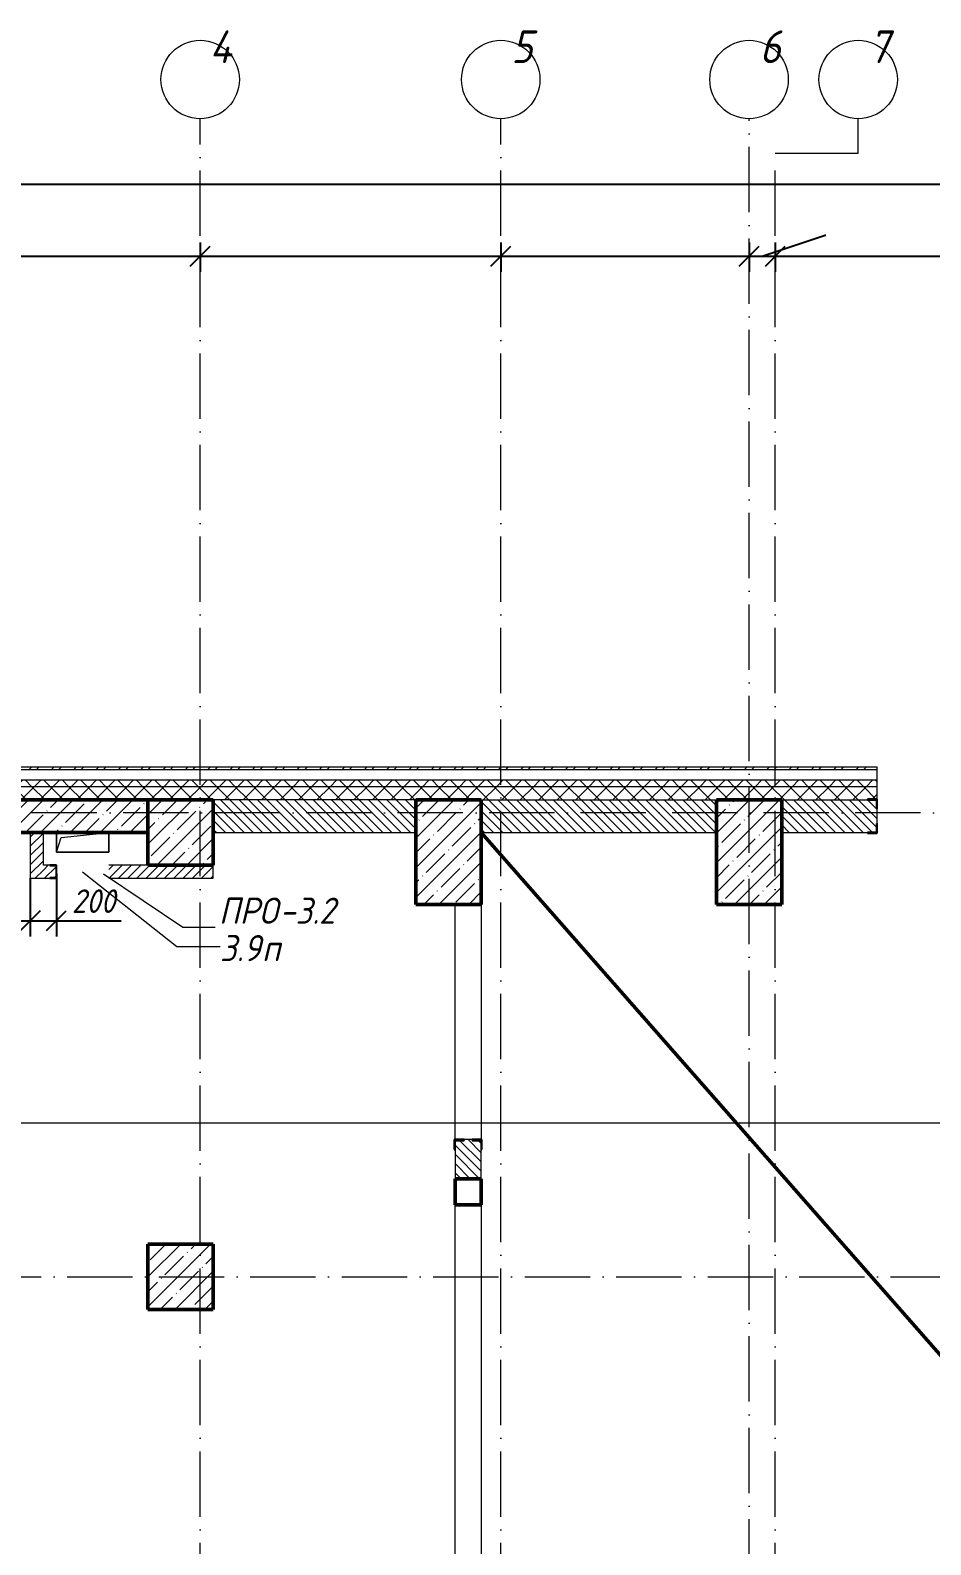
# Model space of a CAD drawing. Header units: millimetres. Extents: x -401725 to 250493, y 305116 to 802890.
# Drawn here: x 148835 to 155725, y 403523 to 415112 of the extents above; entities that cross this region are included whole.
import ezdxf

# ---------------------------------------------------------------- set-up
doc = ezdxf.new("R2010")
doc.units = ezdxf.units.MM
doc.linetypes.add('50_200_ШТРИХ_1Т_ш5_п1_п1_', pattern=[700, 500, -100, 0, -100])
for name, color, linetype, lineweight in [('A-____-____-DIMS', 7, 'Continuous', 9), ('A-DETL-____-OTLN-1', 7, 'Continuous', 50), ('A-FLOR-____-OTLN', 7, 'Continuous', 9), ('A-GENM-____-IDEN', 7, 'Continuous', 9), ('A-GENM-____-MCUT', 7, 'Continuous', 25), ('A-GENM-____-OTLN', 7, 'Continuous', 9), ('A-GENM-____-OTLN-1', 7, 'Continuous', 25), ('A-GLAZ-____-IDEN', 7, 'Continuous', 9), ('A-WALL-____-MCUT', 7, 'Continuous', 13), ('A-WALL-____-MCUT-1', 7, 'Continuous', 9), ('A-WALL-____-MCUT-2', 7, 'Continuous', 50), ('A-WALL-____-PATT-1', 7, 'Continuous', 9), ('A-WALL-FNSH-MCUT-1', 7, 'Continuous', 9), ('I-WALL-____-OTLN', 7, 'Continuous', 9), ('S-COLS-____-MCUT', 7, 'Continuous', 50), ('S-COLS-____-OTLN', 7, 'Continuous', 9), ('S-GRID-____-IDEN', 7, 'Continuous', 9), ('S-GRID-____-OTLN', 7, 'Continuous', 9), ('S-GRID-____-OTLN-1', 7, '50_200_ШТРИХ_1Т_ш5_п1_п1_', 9)]:
    doc.layers.add(name, color=color, linetype=linetype, lineweight=lineweight)
doc.layers.add('G-____-____-SYMB-1', color=9, linetype='Continuous', lineweight=9, true_color=0x808080)
doc.styles.add('ISOCPEUR_I', font='isocpeui.ttf', dxfattribs={"width": 0.9, "height": 2.5})
doc.styles.add('ISOCPEUR_I_10', font='isocpeui.ttf', dxfattribs={"width": 0.9, "height": 180})
doc.styles.add('ISOCPEUR_I_11', font='isocpeui.ttf', dxfattribs={"width": 0.9, "height": 200})
doc.styles.add('ISOCPEUR_I_9', font='isocpeui.ttf', dxfattribs={"width": 0.9, "height": 250})
doc.dimstyles.new('ISO-1_8_0_9К_СРЕДНИЙ_Кладочные_3', dxfattribs={"dimscale": 304.8, "dimtxt": 179.276612, "dimasz": 0.492126, "dimexe": 0.393701, "dimexo": 0, "dimgap": 0, "dimtad": 1, "dimdec": 3, "dimrnd": 0.001, "dimdsep": 46, "dimtxsty": 'ISOCPEUR_I_10', "dimblk1": 'OBLIQUE', "dimblk2": 'OBLIQUE', "dimsah": 1, "dimcen": 0.09, "dimdle": 0.393701, "dimazin": 0, "dimtfac": 1, "dimtdec": 4, "dimtix": 1, "dimtmove": 0, "dimatfit": 3, "dimfxl": 1, "dimtvp": 1, "dimtolj": 1, "dimtzin": 0, "dimarcsym": 2})
doc.dimstyles.new('ISO-2_5_0_9К_БОЛЬШОЙ_ОСИ', dxfattribs={"dimscale": 304.8, "dimtxt": 248.995294, "dimasz": 0.492126, "dimexe": 0.393701, "dimexo": 0, "dimgap": 0, "dimtad": 1, "dimdec": 0, "dimzin": 0, "dimdsep": 46, "dimtxsty": 'ISOCPEUR_I', "dimblk1": 'OBLIQUE', "dimblk2": 'OBLIQUE', "dimsah": 1, "dimcen": 0.09, "dimdle": 0.393701, "dimazin": 0, "dimtfac": 1, "dimtdec": 4, "dimtix": 1, "dimtmove": 0, "dimatfit": 3, "dimfxl": 1, "dimtvp": 1, "dimtolj": 1, "dimtzin": 0, "dimarcsym": 2})
doc.dimstyles.new('ISO-2_5_0_9К_БОЛЬШОЙ_ОСИ_1', dxfattribs={"dimscale": 304.8, "dimtxt": 248.995294, "dimasz": 0.492126, "dimexe": 0.393701, "dimexo": 0, "dimgap": 0, "dimtad": 1, "dimdec": 0, "dimzin": 0, "dimdsep": 46, "dimtxsty": 'ISOCPEUR_I', "dimblk1": 'OBLIQUE', "dimblk2": 'OBLIQUE', "dimsah": 1, "dimcen": 0.09, "dimdle": 0.393701, "dimazin": 0, "dimtfac": 1, "dimtdec": 4, "dimtix": 1, "dimtmove": 1, "dimatfit": 3, "dimfxl": 1, "dimtvp": 1, "dimtolj": 1, "dimtzin": 0, "dimarcsym": 2})
doc.dimstyles.new('ISO-2_5_0_9К_БОЛЬШОЙ_ОСИ_2', dxfattribs={"dimscale": 304.8, "dimtxt": 248.995294, "dimasz": 0.492126, "dimexe": 0.393701, "dimexo": 0, "dimgap": 0, "dimtad": 1, "dimdec": 0, "dimzin": 0, "dimdsep": 46, "dimtxsty": 'ISOCPEUR_I_9', "dimblk1": 'OBLIQUE', "dimblk2": 'OBLIQUE', "dimsah": 1, "dimcen": 0.09, "dimdle": 0.393701, "dimazin": 0, "dimtfac": 1, "dimtdec": 4, "dimtix": 1, "dimtmove": 2, "dimatfit": 3, "dimfxl": 1, "dimtvp": 1, "dimtolj": 1, "dimtzin": 0, "dimarcsym": 2})
pattern_1 = [(45, (144685.44, 323542.24), (-114.04925, 114.04925), []), (45, (144799.49, 323542.24), (-114.04925, 114.04925), [201.612, -40.322, 3.353, -36.97])]
pattern_2 = [(45, (144685.44, 323542.244), (-35.35534, 35.35534), [])]
pattern_3 = [(45, (144685.44, 323542.24), (-70.71068, 70.71068), []), (135, (144685.44, 323542.24), (-70.71068, -70.71068), [])]
pattern_4 = [(135, (144685.44, 323542.244), (-35.35534, -35.35534), [])]

# ---------------------------------------------------------------- blocks, each defined once
blk = doc.blocks.new('BSC_Колонна _Прямоугольная - 500х800-25984396-АР1_План отверстий 3 этажа в осях 1-64_Ю-ЯЯ')
at = {"layer": 'S-COLS-____-OTLN'}
h = blk.add_hatch(dxfattribs=at)
h.set_pattern_fill('FP_13', color=256, style=0, pattern_type=2)
h.set_pattern_definition([(45, (-9650, -85281.04), (-114.04925, 114.04925), []), (45, (-9535.95, -85281.04), (-114.04925, 114.04925), [201.613, -40.323, 3.353, -36.97])])
h.paths.add_polyline_path([(-250, -400), (250, -400), (250, 400), (-250, 400)], flags=0)
at = {"layer": 'S-COLS-____-MCUT'}
for p, q in [((250, 400), (-250, 400)), ((-250, 400), (-250, -400)), ((250, -400), (250, 400)), ((-250, -400), (250, -400))]:
    blk.add_line(p, q, dxfattribs=at)
blk = doc.blocks.new('BSC_Колонна _Прямоугольная - 500х500-V57-АР1_План отверстий 3 этажа в осях 1-64_Ю-ЯЯ')
at = {"layer": 'S-COLS-____-OTLN'}
h = blk.add_hatch(dxfattribs=at)
h.set_pattern_fill('FP_65', color=256, style=0, pattern_type=2)
h.set_pattern_definition([(45, (-5300, -82031.04), (-114.04925, 114.04925), []), (45, (-5185.95, -82031.04), (-114.04925, 114.04925), [201.613, -40.323, 3.353, -36.97])])
h.paths.add_polyline_path([(-250, -250), (250, -250), (250, 250), (-250, 250)], flags=0)
at = {"layer": 'S-COLS-____-MCUT'}
for p, q in [((250, 250), (-250, 250)), ((-250, 250), (-250, -250)), ((250, -250), (250, 250)), ((-250, -250), (250, -250))]:
    blk.add_line(p, q, dxfattribs=at)
blk = doc.blocks.new('BSC_Колонна _Прямоугольная - 500х800-V91-АР1_План отверстий 3 этажа в осях 1-64_Ю-ЯЯ')
at = {"layer": 'S-COLS-____-OTLN'}
h = blk.add_hatch(dxfattribs=at)
h.set_pattern_fill('FP_96', color=256, style=0, pattern_type=2)
h.set_pattern_definition([(45, (-7350, -85281.04), (-114.04925, 114.04925), []), (45, (-7235.95, -85281.04), (-114.04925, 114.04925), [201.613, -40.323, 3.353, -36.97])])
h.paths.add_polyline_path([(-250, -400), (250, -400), (250, 400), (-250, 400)], flags=0)
at = {"layer": 'S-COLS-____-MCUT'}
for p, q in [((250, 400), (-250, 400)), ((-250, 400), (-250, -400)), ((250, -400), (250, 400)), ((-250, -400), (250, -400))]:
    blk.add_line(p, q, dxfattribs=at)
blk = doc.blocks.new('Фахверк_СКБ_Уголок - 250_3380-27498580-АР1_План отверстий 3 этажа в осях 1-64_Ю-ЯЯ')
at = {"layer": 'A-GENM-____-MCUT'}
for p, q in [((200, 181), (125, 181)), ((125, 181), (125, 106)), ((131, 106), (131, 175)), ((131, 175), (200, 175)), ((200, 175), (200, 181)), ((125, 106), (131, 106)), ((131, -6), (125, -6)), ((125, -6), (125, -81)), ((125, -81), (200, -81)), ((131, -75), (131, -6)), ((200, -75), (131, -75)), ((200, -81), (200, -75))]:
    blk.add_line(p, q, dxfattribs=at)
blk = doc.blocks.new('154_Фахверк_СКБ_Швеллер - Тип_100_3960-28331862-АР1_План отверстий 3 этажа в осях 1-64_Ю-ЯЯ')
at = {"layer": 'A-GENM-____-MCUT'}
for p, q in [((175, 50), (125, 50)), ((125, 50), (125, -50)), ((128, 47), (175, 47)), ((128, -47), (128, 47)), ((175, 47), (175, 50)), ((125, -50), (175, -50)), ((175, -47), (128, -47)), ((175, -50), (175, -47))]:
    blk.add_line(p, q, dxfattribs=at)
blk = doc.blocks.new('AR_Отверстие прямоугольное _в плите_ - AR_Отверстие прямоугольное _в плите_-30459225-АР1_План отверстий 3 этажа в осях 1-64_Ю-ЯЯ')
at = {"layer": 'A-GENM-____-OTLN'}
for p, q in [((-200, 75), (-200, -75)), ((-200, -75), (-163, 37)), ((-163, 37), (200, 75)), ((200, -75), (200, 75)), ((-200, -75), (200, -75))]:
    blk.add_line(p, q, dxfattribs=at)
blk = doc.blocks.new('BSC_Колонна _Прямоугольная1 - 200х200 _металл_-35216022-АР1_План отверстий 3 этажа в осях 1-64_Ю-ЯЯ')
at = {"layer": 'S-COLS-____-MCUT'}
for p, q in [((100, 100), (-100, 100)), ((-100, 100), (-100, -100)), ((100, -100), (100, 100)), ((-100, -100), (100, -100))]:
    blk.add_line(p, q, dxfattribs=at)
blk = doc.blocks.new('Фахверк_СКБ_Уголок - 200_3960-28268576-АР1_План отверстий 3 этажа в осях 1-64_Ю-ЯЯ')
at = {"layer": 'A-GENM-____-MCUT'}
for p, q in [((200, 156), (125, 156)), ((125, 156), (125, 81)), ((131, 81), (131, 150)), ((131, 150), (200, 150)), ((200, 150), (200, 156)), ((125, 81), (131, 81)), ((131, 19), (125, 19)), ((125, 19), (125, -56)), ((131, -50), (131, 19)), ((125, -56), (200, -56)), ((200, -50), (131, -50)), ((200, -56), (200, -50))]:
    blk.add_line(p, q, dxfattribs=at)
blk = doc.blocks.new('Ось сетки - Круг_Ø6_00__ISO-2_5_0_9K_-25732049-АР1_План отверстий 3 этажа в осях 1-64_Ю-ЯЯ')
at = {"layer": 'S-GRID-____-IDEN'}
blk.add_circle((0, 0), 3, dxfattribs=at)
blk = doc.blocks.new('_Oblique')
at = {"color": 0, "linetype": 'ByBlock', "lineweight": -2}
blk.add_line((-0.5, -0.5), (0.5, 0.5), dxfattribs=at)
blk = doc.blocks.new('*D9767')
at = {"layer": 'A-____-____-DIMS', "color": 0, "lineweight": -2, "transparency": 16777216}
for p, q in [((142335, 413489), (142335, 413263)), ((150135, 413489), (150135, 413263)), ((142215, 413383), (150255, 413383))]:
    blk.add_line(p, q, dxfattribs=at)
at = {"layer": 'Defpoints', "color": 0, "transparency": 16777216}
for p in [(142335, 413489), (150135, 413489), (150135, 413383)]:
    blk.add_point(p, dxfattribs=at)
at = {"layer": 'A-____-____-DIMS', "color": 0, "lineweight": -2, "transparency": 16777216, "xscale": 150, "yscale": 150, "zscale": 150, "rotation": 180}
blk.add_blockref('_Oblique', (142335, 413383), dxfattribs=at)
at = {"layer": 'A-____-____-DIMS', "color": 0, "lineweight": -2, "transparency": 16777216, "xscale": 150, "yscale": 150, "zscale": 150}
blk.add_blockref('_Oblique', (150135, 413383), dxfattribs=at)
at = {"layer": 'A-____-____-DIMS', "color": 0, "transparency": 16777216, "insert": (146235, 413384), "char_height": 2.5, "width": 758.48, "attachment_point": 5, "style": 'ISOCPEUR_I'}
blk.add_mtext('\\A1;7800', dxfattribs=at)
blk = doc.blocks.new('*D9768')
at = {"layer": 'A-____-____-DIMS', "color": 0, "lineweight": -2, "transparency": 16777216}
for p, q in [((150135, 413489), (150135, 413263)), ((152435, 413489), (152435, 413263)), ((150015, 413383), (152555, 413383))]:
    blk.add_line(p, q, dxfattribs=at)
at = {"layer": 'Defpoints', "color": 0, "transparency": 16777216}
for p in [(150135, 413489), (152435, 413489), (152435, 413383)]:
    blk.add_point(p, dxfattribs=at)
at = {"layer": 'A-____-____-DIMS', "color": 0, "lineweight": -2, "transparency": 16777216, "xscale": 150, "yscale": 150, "zscale": 150, "rotation": 180}
blk.add_blockref('_Oblique', (150135, 413383), dxfattribs=at)
at = {"layer": 'A-____-____-DIMS', "color": 0, "lineweight": -2, "transparency": 16777216, "xscale": 150, "yscale": 150, "zscale": 150}
blk.add_blockref('_Oblique', (152435, 413383), dxfattribs=at)
at = {"layer": 'A-____-____-DIMS', "color": 0, "transparency": 16777216, "insert": (151285, 413384), "char_height": 2.5, "width": 758.48, "attachment_point": 5, "style": 'ISOCPEUR_I'}
blk.add_mtext('\\A1;2300', dxfattribs=at)
blk = doc.blocks.new('*D9769')
at = {"layer": 'A-____-____-DIMS', "color": 0, "lineweight": -2, "transparency": 16777216}
for p, q in [((152435, 413489), (152435, 413263)), ((154335, 413489), (154335, 413263)), ((152315, 413383), (154455, 413383))]:
    blk.add_line(p, q, dxfattribs=at)
at = {"layer": 'Defpoints', "color": 0, "transparency": 16777216}
for p in [(152435, 413489), (154335, 413489), (154335, 413383)]:
    blk.add_point(p, dxfattribs=at)
at = {"layer": 'A-____-____-DIMS', "color": 0, "lineweight": -2, "transparency": 16777216, "xscale": 150, "yscale": 150, "zscale": 150, "rotation": 180}
blk.add_blockref('_Oblique', (152435, 413383), dxfattribs=at)
at = {"layer": 'A-____-____-DIMS', "color": 0, "lineweight": -2, "transparency": 16777216, "xscale": 150, "yscale": 150, "zscale": 150}
blk.add_blockref('_Oblique', (154335, 413383), dxfattribs=at)
at = {"layer": 'A-____-____-DIMS', "color": 0, "transparency": 16777216, "insert": (153385, 413384), "char_height": 2.5, "width": 701.02, "attachment_point": 5, "style": 'ISOCPEUR_I'}
blk.add_mtext('\\A1;1900', dxfattribs=at)
blk = doc.blocks.new('*D9770')
at = {"layer": 'A-____-____-DIMS', "color": 0, "lineweight": -2, "transparency": 16777216}
for p, q in [((154335, 413489), (154335, 413263)), ((154435, 413383), (154918, 413543)), ((154535, 413489), (154535, 413263)), ((154918, 413543), (154923, 413543)), ((154215, 413383), (154655, 413383))]:
    blk.add_line(p, q, dxfattribs=at)
at = {"layer": 'Defpoints', "color": 0, "transparency": 16777216}
for p in [(154335, 413489), (154535, 413489), (154535, 413383)]:
    blk.add_point(p, dxfattribs=at)
at = {"layer": 'A-____-____-DIMS', "color": 0, "lineweight": -2, "transparency": 16777216, "xscale": 150, "yscale": 150, "zscale": 150, "rotation": 180}
blk.add_blockref('_Oblique', (154335, 413383), dxfattribs=at)
at = {"layer": 'A-____-____-DIMS', "color": 0, "lineweight": -2, "transparency": 16777216, "xscale": 150, "yscale": 150, "zscale": 150}
blk.add_blockref('_Oblique', (154535, 413383), dxfattribs=at)
at = {"layer": 'A-____-____-DIMS', "color": 0, "transparency": 16777216, "insert": (154918, 413546), "char_height": 2.5, "width": 568.86, "attachment_point": 1, "line_spacing_factor": 1.149209, "style": 'ISOCPEUR_I'}
blk.add_mtext('\\A1;200', dxfattribs=at)
blk = doc.blocks.new('*D9771')
at = {"layer": 'A-____-____-DIMS', "color": 0, "lineweight": -2, "transparency": 16777216}
for p, q in [((154535, 413489), (154535, 413263)), ((157935, 413489), (157935, 413263)), ((154415, 413383), (158055, 413383))]:
    blk.add_line(p, q, dxfattribs=at)
at = {"layer": 'Defpoints', "color": 0, "transparency": 16777216}
for p in [(154535, 413489), (157935, 413489), (157935, 413383)]:
    blk.add_point(p, dxfattribs=at)
at = {"layer": 'A-____-____-DIMS', "color": 0, "lineweight": -2, "transparency": 16777216, "xscale": 150, "yscale": 150, "zscale": 150, "rotation": 180}
blk.add_blockref('_Oblique', (154535, 413383), dxfattribs=at)
at = {"layer": 'A-____-____-DIMS', "color": 0, "lineweight": -2, "transparency": 16777216, "xscale": 150, "yscale": 150, "zscale": 150}
blk.add_blockref('_Oblique', (157935, 413383), dxfattribs=at)
at = {"layer": 'A-____-____-DIMS', "color": 0, "transparency": 16777216, "insert": (156235, 413384), "char_height": 2.5, "width": 781.46, "attachment_point": 5, "style": 'ISOCPEUR_I'}
blk.add_mtext('\\A1;3400', dxfattribs=at)
blk = doc.blocks.new('*D9678')
at = {"layer": 'A-____-____-DIMS', "color": 0, "lineweight": -2, "transparency": 16777216}
for p, q in [((142335, 414041), (142335, 413815)), ((245835, 414041), (245835, 413815)), ((142215, 413935), (193569, 413935)), ((245955, 413935), (194448, 413935))]:
    blk.add_line(p, q, dxfattribs=at)
at = {"layer": 'Defpoints', "color": 0, "transparency": 16777216}
for p in [(142335, 414041), (245835, 414041), (245835, 413935)]:
    blk.add_point(p, dxfattribs=at)
at = {"layer": 'A-____-____-DIMS', "color": 0, "lineweight": -2, "transparency": 16777216, "xscale": 150, "yscale": 150, "zscale": 150, "rotation": 180}
blk.add_blockref('_Oblique', (142335, 413935), dxfattribs=at)
at = {"layer": 'A-____-____-DIMS', "color": 0, "lineweight": -2, "transparency": 16777216, "xscale": 150, "yscale": 150, "zscale": 150}
blk.add_blockref('_Oblique', (245835, 413935), dxfattribs=at)
at = {"layer": 'A-____-____-DIMS', "color": 0, "transparency": 16777216, "insert": (193468, 414262), "char_height": 250, "width": 1080.26, "attachment_point": 1, "line_spacing_factor": 1.149209, "style": 'ISOCPEUR_I_9'}
blk.add_mtext('\\A1;103500', dxfattribs=at)
blk = doc.blocks.new('*D9631')
at = {"layer": 'A-____-____-DIMS', "color": 0, "lineweight": -2, "transparency": 16777216}
for p, q in [((148835, 408623), (148835, 408178)), ((149035, 408660), (149035, 408178)), ((148715, 408298), (149035, 408298)), ((149035, 408298), (149530, 408298))]:
    blk.add_line(p, q, dxfattribs=at)
at = {"layer": 'Defpoints', "color": 0, "transparency": 16777216}
for p in [(148835, 408623), (149035, 408660), (149035, 408298)]:
    blk.add_point(p, dxfattribs=at)
at = {"layer": 'A-____-____-DIMS', "color": 0, "lineweight": -2, "transparency": 16777216, "xscale": 150, "yscale": 150, "zscale": 150, "rotation": 180}
blk.add_blockref('_Oblique', (148835, 408298), dxfattribs=at)
at = {"layer": 'A-____-____-DIMS', "color": 0, "lineweight": -2, "transparency": 16777216, "xscale": 150, "yscale": 150, "zscale": 150}
blk.add_blockref('_Oblique', (149035, 408298), dxfattribs=at)
at = {"layer": 'A-____-____-DIMS', "color": 0, "transparency": 16777216, "insert": (149153, 408538), "char_height": 180, "width": 409.58, "attachment_point": 1, "line_spacing_factor": 1.149209, "style": 'ISOCPEUR_I_10'}
blk.add_mtext('\\A1;200', dxfattribs=at)

msp = doc.modelspace()

# ---------------------------------------------------------------- hatches: boundary and pattern name
at = {"layer": 'A-WALL-____-PATT-1'}
h = msp.add_hatch(dxfattribs=at)
h.set_pattern_fill('FP_6', color=256, style=0, pattern_type=2)
h.set_pattern_definition([(45, (144685.44, 323542.24), (-85.53659, 85.53659), []), (45, (144742.46, 323542.24), (-85.53659, 85.53659), [])])
h.paths.add_polyline_path([(168554.4376, 409453.2863), (168554.4376, 409473.2863), (168535.4376, 409473.2863), (168535.4376, 409453.2863)], flags=0)
h.paths.add_polyline_path([(168385.4376, 409453.2863), (168385.4376, 409473.2863), (164815.4376, 409473.2863), (164815.4376, 409453.2863), (165880.9831, 409453.2863)], flags=0)
h.paths.add_polyline_path([(155315.4376, 409453.2863), (155315.4376, 409473.2863), (142005.4376, 409473.2863), (142005.4376, 409453.2863), (151741.2688, 409453.2863)], flags=0)
h = msp.add_hatch(dxfattribs=at)
h.set_pattern_fill('FP_4', color=256, style=0, pattern_type=2)
h.set_pattern_definition(pattern_3)
h.paths.add_polyline_path([(165880.9831, 409323.2863), (168535.4376, 409323.2863), (168535.4376, 409373.2863), (164815.4376, 409373.2863), (164815.4376, 409323.2863)], flags=0)
h.paths.add_polyline_path([(155315.4376, 409323.2863), (155315.4376, 409373.2863), (142135.4376, 409373.2863), (142135.4376, 409323.2863), (151741.2688, 409323.2863)], flags=0)
h = msp.add_hatch(dxfattribs=at)
h.set_pattern_fill('FP_4', color=256, style=0, pattern_type=2)
h.set_pattern_definition(pattern_3)
h.paths.add_polyline_path([(168535.4376, 409223.2863), (168535.4376, 409323.2863), (164815.4376, 409323.2863), (164815.4376, 409229.2863), (164890.4376, 409229.2863), (164890.4376, 409223.2863), (165880.9831, 409223.2863)], flags=0)
h.paths.add_polyline_path([(155240.4376, 409223.2863), (155240.4376, 409229.2863), (155315.4376, 409229.2863), (155315.4376, 409323.2863), (142235.4376, 409323.2863), (142235.4376, 409223.2863), (154585.4376, 409223.2863)], flags=0)
h = msp.add_hatch(dxfattribs=at)
h.set_pattern_fill('FP_12', color=256, style=0, pattern_type=2)
h.set_pattern_definition(pattern_1)
h.paths.add_polyline_path([(149735.4376, 408973.2863), (149735.4376, 409223.2863), (142735.4376, 409223.2863), (142735.4376, 408973.2863), (144671.4117, 408973.2863)], flags=0)
h = msp.add_hatch(dxfattribs=at)
h.set_pattern_fill('FP_9', color=256, style=0, pattern_type=2)
h.set_pattern_definition(pattern_4)
h.paths.add_polyline_path([(150235.4376, 408973.2863), (151785.4376, 408973.2863), (151785.4376, 409223.2863), (150235.4376, 409223.2863)], flags=0)
h = msp.add_hatch(dxfattribs=at)
h.set_pattern_fill('FP_9', color=256, style=0, pattern_type=2)
h.set_pattern_definition(pattern_4)
h.paths.add_polyline_path([(154085.4376, 408973.2863), (154085.4376, 409223.2863), (152285.4376, 409223.2863), (152285.4376, 408973.2863)], flags=0)
h = msp.add_hatch(dxfattribs=at)
h.set_pattern_fill('FP_9', color=256, style=0, pattern_type=2)
h.set_pattern_definition(pattern_4)
h.paths.add_polyline_path([(155309.4376, 408973.2863), (155309.4376, 409042.2863), (155315.4376, 409042.2863), (155315.4376, 409154.2863), (155309.4376, 409154.2863), (155309.4376, 409223.2863), (154585.4376, 409223.2863), (154585.4376, 408973.2863), (155240.4376, 408973.2863)], flags=0)
h = msp.add_hatch(dxfattribs=at)
h.set_pattern_fill('FP_8', color=256, style=0, pattern_type=2)
h.set_pattern_definition(pattern_2)
h.paths.add_polyline_path([(148935.4376, 408623.2863), (148935.4376, 408973.2863), (148835.4376, 408973.2863), (148835.4376, 408623.2863)], flags=0)
h = msp.add_hatch(dxfattribs=at)
h.set_pattern_fill('FP_8', color=256, style=0, pattern_type=2)
h.set_pattern_definition(pattern_2)
h.paths.add_polyline_path([(148985.4376, 408623.2863), (148985.4376, 408626.2863), (149032.4376, 408626.2863), (149032.4376, 408720.2863), (148985.4376, 408720.2863), (148985.4376, 408723.2863), (148935.4376, 408723.2863), (148935.4376, 408623.2863)], flags=0)
h.paths.add_polyline_path([(150235.4376, 408623.2863), (150235.4376, 408723.2863), (149435.4376, 408723.2863), (149435.4376, 408623.2863)], flags=0)
h = msp.add_hatch(dxfattribs=at)
h.set_pattern_fill('FP_9', color=256, style=0, pattern_type=2)
h.set_pattern_definition(pattern_4)
h.paths.add_polyline_path([(152285.4376, 406323.2863), (152285.4376, 406617.2863), (152216.4376, 406617.2863), (152216.4376, 406623.2863), (152154.4376, 406623.2863), (152154.4376, 406617.2863), (152085.4376, 406617.2863), (152085.4376, 406323.2863)], flags=0)
at = {"layer": 'S-COLS-____-OTLN'}
h = msp.add_hatch(dxfattribs=at)
h.set_pattern_fill('FP_12', color=256, style=0, pattern_type=2)
h.set_pattern_definition(pattern_1)
h.paths.add_polyline_path([(150235.4376, 408723.2863), (150235.4376, 409223.2863), (149735.4376, 409223.2863), (149735.4376, 408723.2863)], flags=0)

# ---------------------------------------------------------------- linework, layer by layer
at = {"layer": 'A-DETL-____-OTLN-1'}
msp.add_line((152285.4376, 408973.2863), (161857.6756, 398073.2863), dxfattribs=at)
at = {"layer": 'A-FLOR-____-OTLN'}
for p, q in [((149035.4376, 408823.2863), (149035.4376, 408973.2863)), ((149435.4376, 408973.2863), (149435.4376, 408823.2863)), ((149435.4376, 408823.2863), (149035.4376, 408823.2863))]:
    msp.add_line(p, q, dxfattribs=at)
at = {"layer": 'A-GENM-____-IDEN'}
for p, q in [((149395.3306, 408656.3903), (150002.7781, 408247.7063)), ((150002.7781, 408247.7063), (150249.2903, 408247.7063))]:
    msp.add_line(p, q, dxfattribs=at)
at = {"layer": 'A-GLAZ-____-IDEN'}
for p, q in [((149235.4376, 408673.2863), (149957.7781, 408101.0205)), ((149957.7781, 408101.0205), (150287.4731, 408101.0205))]:
    msp.add_line(p, q, dxfattribs=at)
at = {"layer": 'A-WALL-____-MCUT'}
for p, q in [((155315.4376, 409453.2863), (142005.4376, 409453.2863)), ((155315.4376, 409229.2863), (155315.4376, 409453.2863)), ((151785.4376, 409223.2863), (149735.4376, 409223.2863)), ((150235.4376, 409223.2863), (150235.4376, 408973.2863)), ((152285.4376, 409223.2863), (154085.4376, 409223.2863)), ((154585.4376, 409223.2863), (155240.4376, 409223.2863)), ((155315.4376, 409042.2863), (155315.4376, 409154.2863)), ((150235.4376, 408973.2863), (151785.4376, 408973.2863)), ((152285.4376, 408973.2863), (154085.4376, 408973.2863)), ((154585.4376, 408973.2863), (155240.4376, 408973.2863)), ((152085.4376, 406548.2863), (152085.4376, 406323.2863)), ((152216.4376, 406623.2863), (152154.4376, 406623.2863)), ((152285.4376, 406323.2863), (152285.4376, 406548.2863))]:
    msp.add_line(p, q, dxfattribs=at)
at = {"layer": 'A-WALL-____-MCUT-1'}
for p, q in [((155315.4376, 409373.2863), (142085.4376, 409373.2863)), ((155315.4376, 409323.2863), (142135.4376, 409323.2863))]:
    msp.add_line(p, q, dxfattribs=at)
at = {"layer": 'A-WALL-____-MCUT-2'}
for p, q in [((149735.4376, 409223.2863), (142735.4376, 409223.2863)), ((149735.4376, 408973.2863), (149735.4376, 409223.2863)), ((142735.4376, 408973.2863), (149735.4376, 408973.2863))]:
    msp.add_line(p, q, dxfattribs=at)
at = {"layer": 'A-WALL-FNSH-MCUT-1'}
for p, q in [((155315.4376, 409473.2863), (141985.4376, 409473.2863)), ((155315.4376, 409453.2863), (155315.4376, 409473.2863)), ((148835.4376, 408973.2863), (148835.4376, 408623.2863)), ((148935.4376, 408723.2863), (148935.4376, 408973.2863)), ((148835.4376, 408623.2863), (148985.4376, 408623.2863)), ((148985.4376, 408723.2863), (148935.4376, 408723.2863)), ((150235.4376, 408723.2863), (149435.4376, 408723.2863)), ((149435.4376, 408623.2863), (150235.4376, 408623.2863)), ((150235.4376, 408623.2863), (150235.4376, 408723.2863))]:
    msp.add_line(p, q, dxfattribs=at)
at = {"layer": 'G-____-____-SYMB-1'}
msp.add_line((139958.3354, 406751.2969), (249153.4234, 406751.2969), dxfattribs=at)
at = {"layer": 'I-WALL-____-OTLN'}
for p, q in [((152085.4376, 406623.2863), (152085.4376, 408423.2863)), ((152285.4376, 408423.2863), (152285.4376, 406623.2863)), ((152085.4376, 400673.2863), (152085.4376, 406123.2863)), ((152285.4376, 406123.2863), (152285.4376, 400673.2863))]:
    msp.add_line(p, q, dxfattribs=at)
at = {"layer": 'S-COLS-____-MCUT'}
for p, q in [((150235.4376, 409223.2863), (149735.4376, 409223.2863)), ((149735.4376, 409223.2863), (149735.4376, 408723.2863)), ((150235.4376, 408723.2863), (150235.4376, 409223.2863)), ((149735.4376, 408723.2863), (150235.4376, 408723.2863))]:
    msp.add_line(p, q, dxfattribs=at)
at = {"layer": 'S-GRID-____-OTLN'}
for p, q in [((155170.4376, 414170.8458), (155170.4376, 414435.0957)), ((154535.4376, 414170.8458), (155170.4376, 414170.8458))]:
    msp.add_line(p, q, dxfattribs=at)
at = {"layer": 'S-GRID-____-OTLN-1'}
for p, q in [((150135.4376, 376433.8321), (150135.4376, 414435.0957)), ((152435.4376, 376433.8321), (152435.4376, 414435.0957)), ((154335.4376, 376613.9415), (154335.4376, 414435.0957)), ((154535.4376, 376433.8321), (154535.4376, 414170.8458)), ((248759.8442, 409123.2863), (140016.6674, 409123.2863)), ((140016.6674, 405573.2863), (248759.8442, 405573.2863))]:
    msp.add_line(p, q, dxfattribs=at)

# ---------------------------------------------------------------- block references
at = {"layer": 'A-GENM-____-OTLN'}
msp.add_blockref('AR_Отверстие прямоугольное _в плите_ - AR_Отверстие прямоугольное _в плите_-30459225-АР1_План отверстий 3 этажа в осях 1-64_Ю-ЯЯ', (149235.4376, 408898.2863), dxfattribs=at)
at = {"layer": 'A-GENM-____-OTLN-1'}
for name, p, rotation in [('Фахверк_СКБ_Уголок - 250_3380-27498580-АР1_План отверстий 3 этажа в осях 1-64_Ю-ЯЯ', (155440.4376, 409148.2863), 180), ('154_Фахверк_СКБ_Швеллер - Тип_100_3960-28331862-АР1_План отверстий 3 этажа в осях 1-64_Ю-ЯЯ', (149160.4376, 408673.2863), 180), ('Фахверк_СКБ_Уголок - 200_3960-28268576-АР1_План отверстий 3 этажа в осях 1-64_Ю-ЯЯ', (152135.4376, 406748.2863), 269.9999999999999)]:
    msp.add_blockref(name, p, dxfattribs=dict(at, rotation=rotation))
at = {"layer": 'S-COLS-____-OTLN'}
for name, p in [('BSC_Колонна _Прямоугольная - 500х800-V91-АР1_План отверстий 3 этажа в осях 1-64_Ю-ЯЯ', (152035.4376, 408823.2863)), ('BSC_Колонна _Прямоугольная - 500х800-25984396-АР1_План отверстий 3 этажа в осях 1-64_Ю-ЯЯ', (154335.4376, 408823.2863)), ('BSC_Колонна _Прямоугольная - 500х500-V57-АР1_План отверстий 3 этажа в осях 1-64_Ю-ЯЯ', (149985.4376, 405573.2863))]:
    msp.add_blockref(name, p, dxfattribs=at)
at = {"layer": 'S-COLS-____-OTLN', "rotation": 270.0000000000001}
msp.add_blockref('BSC_Колонна _Прямоугольная1 - 200х200 _металл_-35216022-АР1_План отверстий 3 этажа в осях 1-64_Ю-ЯЯ', (152185.4376, 406223.2863), dxfattribs=at)
at = {"layer": 'S-GRID-____-IDEN', "xscale": 99.99999999999993, "yscale": 99.99999999999993, "zscale": 99.99999999999993}
for p in [(150135.4376, 414735.0957), (152435.4376, 414735.0957), (154335.4376, 414735.0957), (155170.4376, 414735.0957)]:
    msp.add_blockref('Ось сетки - Круг_Ø6_00__ISO-2_5_0_9K_-25732049-АР1_План отверстий 3 этажа в осях 1-64_Ю-ЯЯ', p, dxfattribs=at)

# ---------------------------------------------------------------- texts
at = {"layer": 'A-GENM-____-IDEN', "char_height": 200, "attachment_point": 1, "style": 'ISOCPEUR_I_11'}
for s, insert, width in [('ПРО', (150278.8836, 408474.8224), 562.784625), ('-3.2', (150743.2274, 408474.8224), 548.35425)]:
    msp.add_mtext(s, dxfattribs=dict(at, insert=insert, width=width))
at = {"layer": 'A-GLAZ-____-IDEN', "char_height": 200, "attachment_point": 1, "style": 'ISOCPEUR_I_11'}
for s, insert, width in [('3.9', (150287.4731, 408188.6351), 389.620125), ('\\fISOCPEUR|b0|i1|c204|p34|;\\W.9;п', (150608.9419, 408188.6351), 158.734125)]:
    msp.add_mtext(s, dxfattribs=dict(at, insert=insert, width=width))
at = {"layer": 'S-GRID-____-IDEN', "char_height": 250, "attachment_point": 1, "style": 'ISOCPEUR_I_9'}
for s, insert, width in [('\\fISOCPEUR|b0|i1|c204|p34|;\\W.9;4', (150206.4244, 415111.1241), 223.670812), ('\\fISOCPEUR|b0|i1|c204|p34|;\\W.9;5', (152515.4244, 415111.1241), 202.02525), ('\\fISOCPEUR|b0|i1|c204|p34|;\\W.9;6', (154415.4244, 415111.1241), 202.02525), ('\\fISOCPEUR|b0|i1|c204|p34|;\\W.9;7', (155250.4244, 415111.1241), 202.02525)]:
    msp.add_mtext(s, dxfattribs=dict(at, insert=insert, width=width))

# ---------------------------------------------------------------- dimensions: what is measured, and where the dimension line sits
at = {"layer": 'A-____-____-DIMS'}
for base, p1, p2, dimstyle, override, picture, middle in [((245835.4376, 413934.9129), (142335.4376, 414040.9789), (245835.4376, 414040.9789), 'ISO-2_5_0_9К_БОЛЬШОЙ_ОСИ_2', {"dimpost": '<>', "dimfxl": 103500}, '*D9678', (194008.2879, 414094.8602)), ((154535.4376, 413382.6936), (154335.4376, 413488.7596), (154535.4376, 413488.7596), 'ISO-2_5_0_9К_БОЛЬШОЙ_ОСИ_1', {"dimpost": '<>', "dimfxl": 200}, '*D9770', (154917.8818, 413542.6409)), ((149035.4376, 408297.5715), (148835.4376, 408623.2863), (149035.4376, 408659.9053), 'ISO-1_8_0_9К_СРЕДНИЙ_Кладочные_3', {"dimpost": '<>', "dimfxl": 203.324743}, '*D9631', (149357.5012, 408297.5715))]:
    dim = msp.add_linear_dim(base=base, p1=p1, p2=p2, dimstyle=dimstyle, override=override, dxfattribs=at)
    dim.commit()
    dim.dimension.update_dxf_attribs({"geometry": picture, "text_midpoint": middle, "dimtype": 160})
for base, p1, p2, override, picture, middle in [((150135.4376, 413382.6936), (142335.4376, 413488.7596), (150135.4376, 413488.7596), {"dimpost": '<>', "dimfxl": 7800}, '*D9767', (146235.4376, 413383.9597)), ((152435.4376, 413382.6936), (150135.4376, 413488.7596), (152435.4376, 413488.7596), {"dimpost": '<>', "dimfxl": 2300}, '*D9768', (151285.4376, 413383.9436)), ((154335.4376, 413382.6936), (152435.4376, 413488.7596), (154335.4376, 413488.7596), {"dimpost": '<>', "dimfxl": 1900}, '*D9769', (153385.4376, 413383.9436)), ((157935.4376, 413382.6936), (154535.4376, 413488.7596), (157935.4376, 413488.7596), {"dimpost": '<>', "dimfxl": 3400}, '*D9771', (156235.4376, 413383.9436))]:
    dim = msp.add_linear_dim(base=base, p1=p1, p2=p2, dimstyle='ISO-2_5_0_9К_БОЛЬШОЙ_ОСИ', override=override, dxfattribs=at)
    dim.commit()
    dim.dimension.update_dxf_attribs({"geometry": picture, "text_midpoint": middle})

doc.saveas('drawing.dxf')
